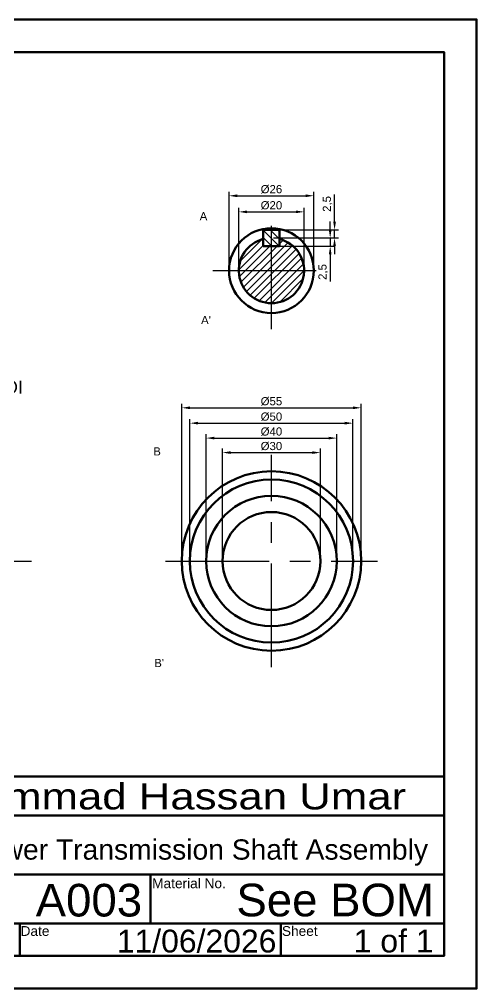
# Model space of a CAD drawing. Header units: millimetres. Extents: x 0 to 420, y 0 to 297.
# Drawn here: x 279.8 to 420, y 0 to 297 of the extents above; entities that cross this region are included whole.
import ezdxf
from ezdxf import colors
from ezdxf.entities.mleader import LeaderData, LeaderLine
from ezdxf.math import Vec2, Vec3

# ---------------------------------------------------------------- set-up
doc = ezdxf.new("R2010")
doc.units = ezdxf.units.MM
doc.linetypes.add('CENTER', pattern=[50.8, 31.75, -6.35, 6.35, -6.35])
for name, color, linetype, lineweight in [('Center', 50, 'CENTER', 25), ('Dimensions', 1, 'Continuous', 25), ('Hatch', 252, 'Continuous', 25), ('Outline', 7, 'Continuous', 50)]:
    doc.layers.add(name, color=color, linetype=linetype, lineweight=lineweight)
doc.styles.get("Standard").update_dxf_attribs({"font": 'arial.ttf'})
doc.dimstyles.new('ISO-25', dxfattribs={"dimtxt": 2.5, "dimasz": 2.5, "dimexe": 1.25, "dimexo": 0.625, "dimtad": 1, "dimtxsty": 'Standard', "dimcen": 2.5, "dimadec": 0, "dimazin": 0, "dimtfac": 1, "dimtmove": 0, "dimatfit": 3, "dimfxl": 1, "dimarcsym": 0})

# ---------------------------------------------------------------- blocks, each defined once
blk = doc.blocks.new('*D31')
at = {"layer": 'Defpoints', "color": 0, "transparency": 16777216}
for p in [(357.1, 230.02), (375.11, 230.02), (357.1, 227.52)]:
    blk.add_point(p, dxfattribs=at)
at = {"layer": 'Dimensions', "color": 0, "lineweight": -2, "transparency": 16777216}
for p, q in [((375.11, 232.52), (375.11, 235.02)), ((357.73, 230.02), (376.36, 230.02)), ((375.11, 230.02), (375.11, 227.52)), ((357.73, 227.52), (376.36, 227.52)), ((375.11, 225.02), (375.11, 216.66))]:
    blk.add_line(p, q, dxfattribs=at)
at = {"layer": 'Dimensions', "color": 0, "transparency": 16777216}
for points in [[(374.69, 232.52), (375.53, 232.52), (375.11, 230.02)], [(374.69, 225.02), (375.53, 225.02), (375.11, 227.52)]]:
    blk.add_solid(points, dxfattribs=at)
at = {"layer": 'Dimensions', "color": 0, "transparency": 16777216, "insert": (372.98, 219.59), "char_height": 2.5, "attachment_point": 5, "rotation": 90}
blk.add_mtext('2,5', dxfattribs=at)
blk = doc.blocks.new('*D32')
at = {"layer": 'Defpoints', "color": 0, "transparency": 16777216}
for p in [(357.1, 232.52), (357.1, 230.02), (376.45, 230.02)]:
    blk.add_point(p, dxfattribs=at)
at = {"layer": 'Dimensions', "color": 0, "lineweight": -2, "transparency": 16777216}
for p, q in [((376.45, 235.02), (376.45, 243.39)), ((357.73, 232.52), (377.7, 232.52)), ((376.45, 230.02), (376.45, 232.52)), ((357.73, 230.02), (377.7, 230.02)), ((376.45, 227.52), (376.45, 225.02))]:
    blk.add_line(p, q, dxfattribs=at)
at = {"layer": 'Dimensions', "color": 0, "transparency": 16777216}
for points in [[(376.04, 235.02), (376.87, 235.02), (376.45, 232.52)], [(376.04, 227.52), (376.87, 227.52), (376.45, 230.02)]]:
    blk.add_solid(points, dxfattribs=at)
at = {"layer": 'Dimensions', "color": 0, "transparency": 16777216, "insert": (374.32, 240.46), "char_height": 2.5, "attachment_point": 5, "rotation": 90}
blk.add_mtext('2,5', dxfattribs=at)
blk = doc.blocks.new('*D33')
at = {"layer": 'Defpoints', "color": 0, "transparency": 16777216}
for p in [(367.1, 238.02), (347.1, 220.02), (367.1, 220.02)]:
    blk.add_point(p, dxfattribs=at)
at = {"layer": 'Dimensions', "color": 0, "lineweight": -2, "transparency": 16777216}
for p, q in [((347.1, 220.65), (347.1, 239.27)), ((349.6, 238.02), (364.6, 238.02)), ((367.1, 220.65), (367.1, 239.27))]:
    blk.add_line(p, q, dxfattribs=at)
at = {"layer": 'Dimensions', "color": 0, "transparency": 16777216}
for points in [[(349.6, 238.44), (349.6, 237.61), (347.1, 238.02)], [(364.6, 238.44), (364.6, 237.61), (367.1, 238.02)]]:
    blk.add_solid(points, dxfattribs=at)
at = {"layer": 'Dimensions', "color": 0, "transparency": 16777216, "insert": (357.1, 240), "char_height": 2.5, "attachment_point": 5}
blk.add_mtext('%%C20', dxfattribs=at)
blk = doc.blocks.new('*D34')
at = {"layer": 'Defpoints', "color": 0, "transparency": 16777216}
for p in [(370.1, 242.95), (344.1, 220.02), (370.1, 220.02)]:
    blk.add_point(p, dxfattribs=at)
at = {"layer": 'Dimensions', "color": 0, "lineweight": -2, "transparency": 16777216}
for p, q in [((344.1, 220.65), (344.1, 244.2)), ((370.1, 220.65), (370.1, 244.2)), ((346.6, 242.95), (367.6, 242.95))]:
    blk.add_line(p, q, dxfattribs=at)
at = {"layer": 'Dimensions', "color": 0, "transparency": 16777216}
for points in [[(346.6, 243.37), (346.6, 242.54), (344.1, 242.95)], [(367.6, 243.37), (367.6, 242.54), (370.1, 242.95)]]:
    blk.add_solid(points, dxfattribs=at)
at = {"layer": 'Dimensions', "color": 0, "transparency": 16777216, "insert": (357.1, 244.93), "char_height": 2.5, "attachment_point": 5}
blk.add_mtext('%%C26', dxfattribs=at)
blk = doc.blocks.new('*D37')
at = {"layer": 'Defpoints', "color": 0, "transparency": 16777216}
for p in [(372.1, 164.25), (342.1, 131.02), (372.1, 131.02)]:
    blk.add_point(p, dxfattribs=at)
at = {"layer": 'Dimensions', "color": 0, "lineweight": -2, "transparency": 16777216}
for p, q in [((342.1, 131.65), (342.1, 165.5)), ((344.6, 164.25), (369.6, 164.25)), ((372.1, 131.65), (372.1, 165.5))]:
    blk.add_line(p, q, dxfattribs=at)
at = {"layer": 'Dimensions', "color": 0, "transparency": 16777216}
for points in [[(344.6, 164.67), (344.6, 163.84), (342.1, 164.25)], [(369.6, 164.67), (369.6, 163.84), (372.1, 164.25)]]:
    blk.add_solid(points, dxfattribs=at)
at = {"layer": 'Dimensions', "color": 0, "transparency": 16777216, "insert": (357.1, 166.22), "char_height": 2.5, "attachment_point": 5}
blk.add_mtext('%%C30', dxfattribs=at)
blk = doc.blocks.new('*D38')
at = {"layer": 'Defpoints', "color": 0, "transparency": 16777216}
for p in [(377.1, 168.7), (337.1, 131.02), (377.1, 131.02)]:
    blk.add_point(p, dxfattribs=at)
at = {"layer": 'Dimensions', "color": 0, "lineweight": -2, "transparency": 16777216}
for p, q in [((337.1, 131.65), (337.1, 169.95)), ((377.1, 131.65), (377.1, 169.95)), ((339.6, 168.7), (374.6, 168.7))]:
    blk.add_line(p, q, dxfattribs=at)
at = {"layer": 'Dimensions', "color": 0, "transparency": 16777216}
for points in [[(339.6, 169.11), (339.6, 168.28), (337.1, 168.7)], [(374.6, 169.11), (374.6, 168.28), (377.1, 168.7)]]:
    blk.add_solid(points, dxfattribs=at)
at = {"layer": 'Dimensions', "color": 0, "transparency": 16777216, "insert": (357.1, 170.67), "char_height": 2.5, "attachment_point": 5}
blk.add_mtext('%%C40', dxfattribs=at)
blk = doc.blocks.new('*D39')
at = {"layer": 'Defpoints', "color": 0, "transparency": 16777216}
for p in [(382.1, 173.27), (332.1, 131.02), (382.1, 131.02)]:
    blk.add_point(p, dxfattribs=at)
at = {"layer": 'Dimensions', "color": 0, "lineweight": -2, "transparency": 16777216}
for p, q in [((332.1, 131.65), (332.1, 174.52)), ((334.6, 173.27), (379.6, 173.27)), ((382.1, 131.65), (382.1, 174.52))]:
    blk.add_line(p, q, dxfattribs=at)
at = {"layer": 'Dimensions', "color": 0, "transparency": 16777216}
for points in [[(334.6, 173.69), (334.6, 172.86), (332.1, 173.27)], [(379.6, 173.69), (379.6, 172.86), (382.1, 173.27)]]:
    blk.add_solid(points, dxfattribs=at)
at = {"layer": 'Dimensions', "color": 0, "transparency": 16777216, "insert": (357.1, 175.24), "char_height": 2.5, "attachment_point": 5}
blk.add_mtext('%%C50', dxfattribs=at)
blk = doc.blocks.new('*D40')
at = {"layer": 'Defpoints', "color": 0, "transparency": 16777216}
for p in [(384.6, 177.98), (329.6, 131.02), (384.6, 131.02)]:
    blk.add_point(p, dxfattribs=at)
at = {"layer": 'Dimensions', "color": 0, "lineweight": -2, "transparency": 16777216}
for p, q in [((329.6, 131.65), (329.6, 179.23)), ((384.6, 131.65), (384.6, 179.23)), ((332.1, 177.98), (382.1, 177.98))]:
    blk.add_line(p, q, dxfattribs=at)
at = {"layer": 'Dimensions', "color": 0, "transparency": 16777216}
for points in [[(332.1, 178.39), (332.1, 177.56), (329.6, 177.98)], [(382.1, 178.39), (382.1, 177.56), (384.6, 177.98)]]:
    blk.add_solid(points, dxfattribs=at)
at = {"layer": 'Dimensions', "color": 0, "transparency": 16777216, "insert": (357.1, 179.95), "char_height": 2.5, "attachment_point": 5}
blk.add_mtext('%%C55', dxfattribs=at)

msp = doc.modelspace()

# ---------------------------------------------------------------- hatches: boundary and pattern name
at = {"layer": 'Hatch'}
h = msp.add_hatch(dxfattribs=at)
h.set_pattern_fill('ANSI31', color=256, scale=0.5, angle=90)
h.set_pattern_definition([(135, (23.5377, 4.4586), (-1.122532, -1.122532), [])])
h.paths.add_polyline_path([(357.104, 232.524), (354.604, 232.524), (354.604, 229.707), (354.604, 227.524), (357.104, 227.524)])
h.paths.add_polyline_path([(359.604, 232.524), (357.104, 232.524), (357.104, 227.524), (359.604, 227.524), (359.604, 229.707)])
h = msp.add_hatch(dxfattribs=at)
h.set_pattern_fill('ANSI31', color=256, scale=0.5)
h.set_pattern_definition([(45, (23.5377, 4.4586), (-1.122532, 1.122532), [])])
h.paths.add_polyline_path([(357.104, 227.524), (354.604, 227.524), (354.604, 229.707, 0.3419987), (347.104, 220.024), (357.104, 220.024)])
h.paths.add_polyline_path([(359.604, 229.707), (359.604, 227.524), (357.104, 227.524), (357.104, 220.024), (367.104, 220.024, 0.3419987)])
h.paths.add_polyline_path([(357.104, 220.024), (347.104, 220.024, 0.4142136), (357.104, 210.024)])
h.paths.add_polyline_path([(367.104, 220.024), (357.104, 220.024), (357.104, 210.024, 0.4142136)])

# ---------------------------------------------------------------- linework, layer by layer
at = {"layer": 'Center'}
for p, q in [((357.104, 202.024), (357.104, 238.024)), ((339.104, 220.024), (375.11, 220.024)), ((357.104, 98.524), (357.104, 163.524)), ((63.562, 131.024), (283.562, 131.024)), ((324.604, 131.024), (389.604, 131.024))]:
    msp.add_line(p, q, dxfattribs=at)
at = {"layer": 'Outline'}
for p, q in [((359.604, 232.524), (354.604, 232.524)), ((354.604, 232.524), (354.604, 229.707)), ((359.604, 229.707), (359.604, 232.524)), ((354.604, 227.524), (354.604, 229.707)), ((359.604, 227.524), (359.604, 229.707)), ((357.104, 227.524), (354.604, 227.524)), ((357.104, 227.524), (359.604, 227.524)), ((230, 53), (410, 53)), ((230, 35), (410, 35)), ((320, 35), (320, 20)), ((230, 20), (410, 20)), ((280, 20), (280, 10)), ((360, 20), (360, 10))]:
    msp.add_line(p, q, dxfattribs=at)
for points in [[(0, 0), (420, 0), (420, 297), (0, 297)], [(10, 10), (410, 10), (410, 287), (10, 287)], [(230, 10), (410, 10), (410, 65), (230, 65)]]:
    msp.add_lwpolyline(points, close=True, dxfattribs=at)
for centre, radius in [((357.104, 220.024), 13), ((357.104, 131.024), 27.5), ((357.104, 131.024), 25), ((357.104, 131.024), 20), ((357.104, 131.024), 15)]:
    msp.add_circle(centre, radius, dxfattribs=at)
msp.add_arc((357.104, 220.024), 10, 104.47751, 75.52249, dxfattribs=at)

# ---------------------------------------------------------------- texts
at = {"layer": 'Outline', "width": 1.2}
msp.add_text('Muhammad Hassan Umar', height=8, dxfattribs=at).set_placement((241.91, 54.915))
at = {"layer": 'Outline'}
for s, height, p in [('Power Transmission Shaft Assembly', 6.2, (264.089, 39.524)), ('A003', 10, (284.829, 22.099)), ('See BOM', 10, (346.357, 22.155)), ('11/06/2026', 7, (309.689, 11.064)), ('1 of 1', 7, (382.327, 11.1))]:
    msp.add_text(s, height=height, dxfattribs=at).set_placement(p)
at = {"layer": 'Outline', "lineweight": 200}
for s, p in [('Material No.', (320.535, 30.767)), ('Date', (280.205, 16.152)), ('Sheet', (360.308, 16.152))]:
    msp.add_text(s, height=3, dxfattribs=at).set_placement(p)
at = {"layer": 'Outline', "char_height": 2.5, "attachment_point": 1}
for s, width, insert in [('A', 3.06252, (335.1, 237.955)), ("A'", 3.06252, (335.533, 206.123)), ('B', 4.27377, (320.874, 165.866)), ("B'", 4.27377, (321.179, 101.024))]:
    msp.add_mtext_dynamic_manual_height_columns(s, width=width, gutter_width=12.5, heights=[0], dxfattribs=dict(at, insert=insert))

# ---------------------------------------------------------------- dimensions: what is measured, and where the dimension line sits
at = {"layer": 'Dimensions'}
for base, p1, p2, picture, middle in [((370.104, 242.954), (344.104, 220.024), (370.104, 220.024), '*D34', (357.104, 242.954)), ((367.104, 238.024), (347.104, 220.024), (367.104, 220.024), '*D33', (357.104, 238.024))]:
    dim = msp.add_linear_dim(base=base, p1=p1, p2=p2, text='%%C<>', dimstyle='ISO-25', dxfattribs=at)
    dim.commit()
    dim.dimension.update_dxf_attribs({"geometry": picture, "text_midpoint": middle, "dimtype": 160})
for base, p1, picture, middle in [((376.452, 230.024), (357.104, 232.524), '*D32', (376.452, 240.456)), ((375.11, 230.024), (357.104, 227.524), '*D31', (375.11, 219.593))]:
    dim = msp.add_linear_dim(base=base, p1=p1, p2=(357.104, 230.024), angle=90, dimstyle='ISO-25', dxfattribs=at)
    dim.commit()
    dim.dimension.update_dxf_attribs({"geometry": picture, "text_midpoint": middle, "dimtype": 160})
for base, p1, p2, picture, middle in [((384.604, 177.978), (329.604, 131.024), (384.604, 131.024), '*D40', (357.104, 179.949)), ((382.104, 173.272), (332.104, 131.024), (382.104, 131.024), '*D39', (357.104, 175.244)), ((377.104, 168.698), (337.104, 131.024), (377.104, 131.024), '*D38', (357.104, 170.669)), ((372.104, 164.254), (342.104, 131.024), (372.104, 131.024), '*D37', (357.104, 166.225))]:
    dim = msp.add_linear_dim(base=base, p1=p1, p2=p2, text='%%C<>', dimstyle='ISO-25', dxfattribs=at)
    dim.commit()
    dim.dimension.update_dxf_attribs({"geometry": picture, "text_midpoint": middle})

# ---------------------------------------------------------------- leaders
at = {"layer": 'Outline'}
ml = msp.add_multileader_mtext('Standard', dxfattribs=at)
ml.set_content('OI', color=256)
ml.set_leader_properties()
ml.build(insert=Vec2(0, 0))
ctx = ml.context
ctx.base_point, ctx.plane_origin = Vec3(273.04, 184.305), Vec3(255.74, 174.892)
notes = []
notes.append((ctx, [(0, (1, 1, 0), (265.04, 184.305), (1, 0), 8, [(0, [(255.74, 174.892)], 0, [])])]))
ctx.mtext.insert, ctx.mtext.flow_direction = Vec3(275.04, 186.339), 5
for ctx, leaders in notes:
    for number, flags, end, landing, length, lines in leaders:
        leader = LeaderData()
        leader.index, (leader.has_last_leader_line, leader.has_dogleg_vector, leader.attachment_direction) = number, flags
        leader.last_leader_point, leader.dogleg_vector, leader.dogleg_length = Vec3(end), Vec3(landing), length
        for number, points, colour, breaks in lines:
            line = LeaderLine()
            line.index, line.vertices, line.color, line.breaks = number, Vec3.list(points), colors.encode_raw_color(colour), breaks
            leader.lines.append(line)
        ctx.leaders.append(leader)

doc.saveas('drawing.dxf')
